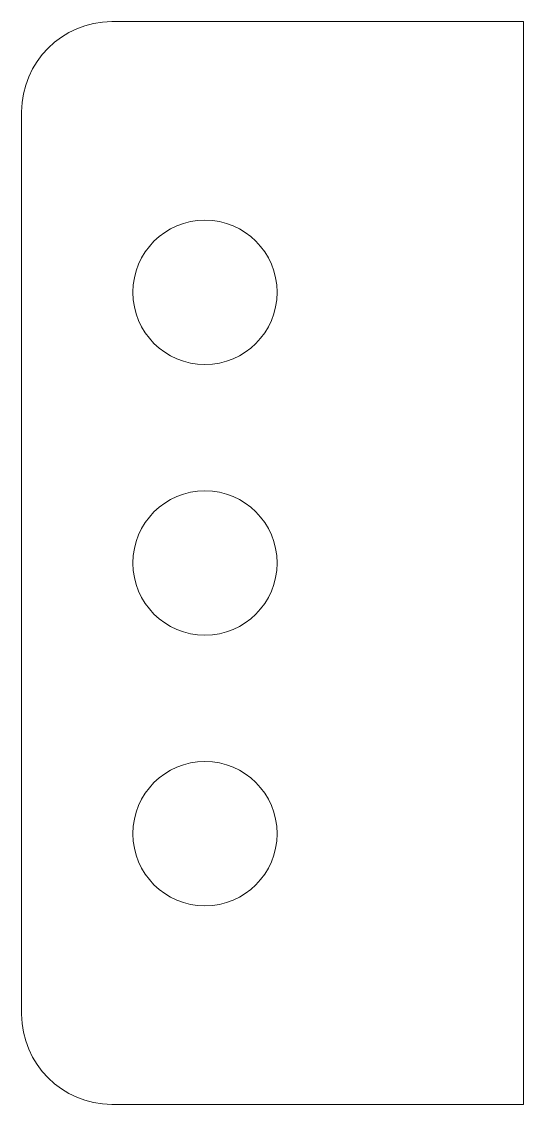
# Paper-space layout '_右视' of a CAD drawing. Header units: millimetres. Extents: x -11.1 to 0, y 0 to 24.
import ezdxf

# ---------------------------------------------------------------- set-up
doc = ezdxf.new("R2010")
doc.units = ezdxf.units.MM

psp = doc.layouts.new('_右视')

# ---------------------------------------------------------------- linework, layer by layer
at = {"color": 7, "linetype": 'Continuous', "lineweight": 15}
for p, q in [((-9.13, 24), (0, 24)), ((0, 0), (0, 24)), ((-11.13, 2), (-11.13, 22)), ((-9.13, 0), (0, 0))]:
    psp.add_line(p, q, dxfattribs=at)
for centre in [(-7.0625, 18), (-7.0625, 12), (-7.0625, 6)]:
    psp.add_circle(centre, 1.6, dxfattribs=at)
for centre, start, end in [((-9.13, 22), 90, 180), ((-9.13, 2), 180, 270)]:
    psp.add_arc(centre, 2, start, end, dxfattribs=at)

doc.saveas('drawing.dxf')
